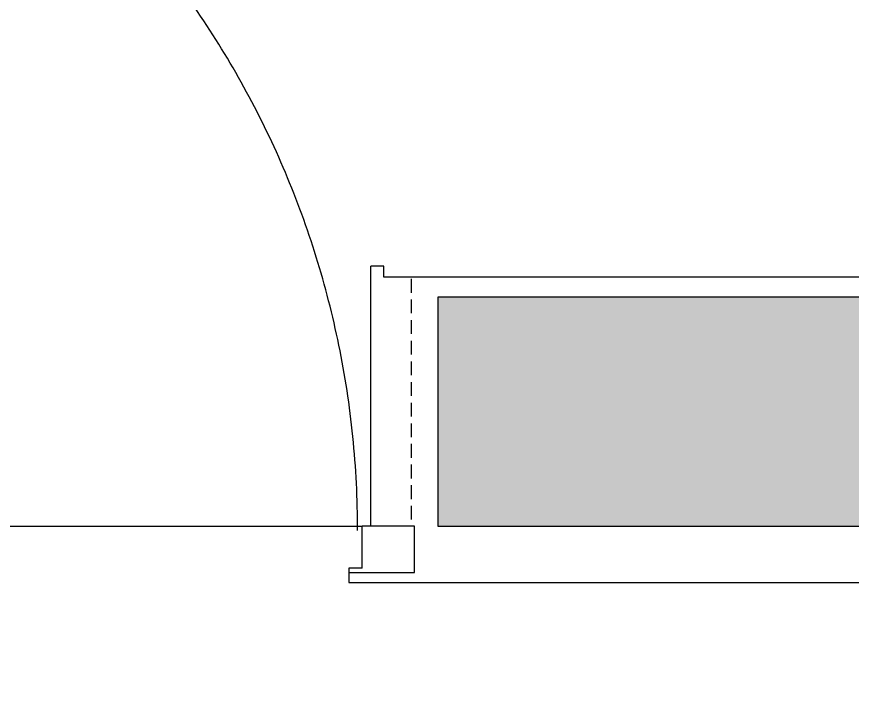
# Model space of a CAD drawing. Header units: millimetres. Extents: x 0 to 460316, y -63250 to 103204.
# Drawn here: x 217840 to 218600, y 93082 to 93689 of the extents above; entities that cross this region are included whole.
import ezdxf
from ezdxf.enums import TextEntityAlignment as Align

# ---------------------------------------------------------------- set-up
doc = ezdxf.new("R2010")
doc.units = ezdxf.units.MM
doc.header["$LTSCALE"] = 25
doc.linetypes.add('ACAD_ISO05W100', pattern=[33, 24, -3, 0, -3, 0, -3])
doc.linetypes.add('DASHED', pattern=[0.75, 0.5, -0.25])
for name, color, linetype in [('2-con', 2, 'Continuous'), ('ac-door', 30, 'Continuous'), ('ac-Ref', 8, 'Continuous'), ('ac-wall', 241, 'Continuous'), ('ac-wall-fin', 3, 'Continuous'), ('FORM(YOURNAME)-11', 1, 'Continuous')]:
    doc.layers.add(name, color=color, linetype=linetype)
doc.styles.add('YOURNAME', font='HY울릉도M.TTF')

# ---------------------------------------------------------------- blocks, each defined once
blk = doc.blocks.new('A$C43c8e90a')
at = {"layer": 'ac-Ref'}
h = blk.add_hatch(color=256, dxfattribs=at)
h.dxf.hatch_style = 1
h.paths.add_polyline_path([(6388.44, 12355.05), (5843.44, 12355.05), (5843.44, 13365.05), (6408.44, 13365.05), (6408.44, 13565.05), (5643.44, 13565.05), (5643.44, 12155.05), (6118.44, 12155.05), (6118.44, 8981.75), (6388.44, 8981.75)])
h.paths.add_polyline_path([(9278.44, 11521.75), (9278.44, 13766.75), (9048.44, 13766.75), (9048.44, 13365.05), (9088.44, 13365.05), (9088.44, 9190.05), (7318.44, 9190.05), (7318.44, 8981.75), (9278.44, 8981.75)])
h.paths.add_polyline_path([(13256.44, 11394.75), (13523.44, 11394.75), (13523.44, 11595.63), (13258.44, 11595.63), (13258.44, 12366.75), (12390.44, 12366.75), (12390.44, 12166.75), (13080.44, 12166.75), (13080.44, 9191.75), (12268.44, 9191.75), (12268.44, 9056.75), (13263.44, 9056.75), (13263.44, 9256.75), (13256.44, 9256.75)])
h.paths.add_polyline_path([(15023.44, 13621.75), (14048.44, 13621.75), (14048.44, 13421.75), (14823.44, 13421.75), (14823.44, 12631.75), (14188.44, 12631.75), (14188.44, 11595.63), (14103.44, 11595.63), (14103.44, 11394.75), (14738.44, 11394.75), (14738.44, 9256.75), (14738.44, 9056.75), (14748.44, 9056.75), (14748.44, 4116.75), (13961.44, 4116.75), (13961.44, 3924.75), (14914.44, 3924.75), (14914.44, 2844.75), (14024.44, 2844.75), (14024.44, 2644.75), (15023.44, 2644.75)])
h.paths.add_polyline_path([(11190.44, 12366.75), (10665.44, 12366.75), (10665.44, 11521.75), (10940.44, 11521.75), (10940.44, 12166.75), (11190.44, 12166.75)])
h.paths.add_polyline_path([(12933.44, 7896.75), (11883.44, 7896.75), (11883.44, 7696.75), (12933.44, 7696.75)])
h.paths.add_polyline_path([(10856.44, 7896.75), (10646.44, 7896.75), (10646.44, 3924.75), (11261.44, 3924.75), (11261.44, 4116.75), (10856.44, 4116.75)])
h.paths.add_polyline_path([(10936.44, 2844.75), (10736.44, 2844.75), (10736.44, 2274.75), (10936.44, 2274.75)])
h.paths.add_polyline_path([(6216.44, 3944.75), (6846.44, 3944.75), (6846.44, 4144.75), (6128.44, 4144.75), (6128.44, 7599.75), (5938.44, 7599.75), (5938.44, 2659.75), (5923.44, 2659.75), (5923.44, 2459.75), (6016.44, 2459.75), (6016.44, 2274.75), (6936.44, 2274.75), (6936.44, 2474.75), (6216.44, 2474.75)])
h.paths.add_polyline_path([(2923.44, 7399.75), (5008.44, 7399.75), (5008.44, 7599.75), (2958.44, 7599.75), (2958.44, 9764.75), (4558.44, 9764.75), (4558.44, 8364.75), (4758.44, 8364.75), (4758.44, 10361.75), (5178.44, 10361.75), (5178.44, 10561.75), (4558.44, 10561.75), (4558.44, 9934.75), (2723.44, 9934.75), (2723.44, 2459.75), (3343.44, 2459.75), (3343.44, 2659.75), (2923.44, 2659.75)])
at = {"layer": '2-con'}
blk.add_lwpolyline([(9278.44, 13766.75), (9048.44, 13766.75), (9048.44, 13365.05), (9088.44, 13365.05), (9088.44, 9190.05), (7318.44, 9190.05), (7318.44, 8981.75), (9278.44, 8981.75), (9278.44, 11521.75)], close=True, dxfattribs=at)
at = {"layer": 'ac-door'}
for p, q in [((7249.6, 8943.75), (7249.6, 8981.75)), ((7297.44, 8981.75), (7249.6, 8981.75)), ((7297.44, 8939.75), (7297.44, 8981.75)), ((7249.6, 8943.75), (7237.6, 8943.75)), ((7237.6, 8943.75), (7237.6, 8939.75)), ((7237.6, 8939.75), (7297.44, 8939.75))]:
    blk.add_line(p, q, dxfattribs=at)
at = {"layer": 'ac-Ref'}
blk.add_line((6405.44, 8981.75), (7249.6, 8981.75), dxfattribs=at)
at = {"layer": 'ac-Ref', "linetype": 'ACAD_ISO05W100'}
blk.add_arc((6409.44, 8977.75), 836.16, 0, 90, dxfattribs=at)
at = {"layer": 'ac-wall', "linetype": 'DASHED'}
blk.add_line((7294.52, 8987.75), (7294.52, 9208.05), dxfattribs=at)
at = {"layer": 'ac-wall-fin'}
for p, q in [((7269.6, 9218.05), (7257.6, 9218.05)), ((7257.6, 8981.75), (7257.6, 9218.05)), ((7269.6, 9208.05), (7269.6, 9218.05)), ((9033.44, 9208.05), (7269.6, 9208.05)), ((7237.6, 8939.75), (7237.6, 8930.75)), ((7237.6, 8930.75), (9328.44, 8930.75))]:
    blk.add_line(p, q, dxfattribs=at)
at = {"layer": 'FORM(YOURNAME)-11', "color": 3, "style": 'YOURNAME'}
for tag, height, p in [('1', 112.62, (41267.91, 5868.13)), ('2', 112.62, (41267.91, 5707.23)), ('3', 112.62, (41267.91, 5385.45)), ('4', 112.62, (41267.91, 4902.77)), ('5', 128.71, (41267.91, 4323.55)), ('6', 128.71, (41267.91, 3760.43)), ('7', 128.71, (41267.91, 3197.3)), ('8', 128.71, (41267.91, 2634.18)), ('9', 128.71, (41267.91, 2071.05)), ('10', 128.71, (40205.33, 1524.02)), ('11', 128.71, (41267.91, 1507.93)), ('12', 128.71, (40205.33, 960.89)), ('13', 128.71, (41267.91, 960.89))]:
    blk.add_attdef(tag, text='', height=height, dxfattribs=at).set_placement(p, align=Align.MIDDLE_RIGHT)

msp = doc.modelspace()

# ---------------------------------------------------------------- block references
at = {"layer": 'ac-Ref'}
msp.add_blockref('A$C43c8e90a', (210904.25, 84244.02), dxfattribs=at)

doc.saveas('drawing.dxf')
